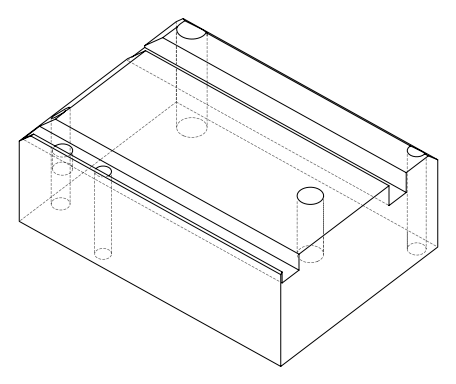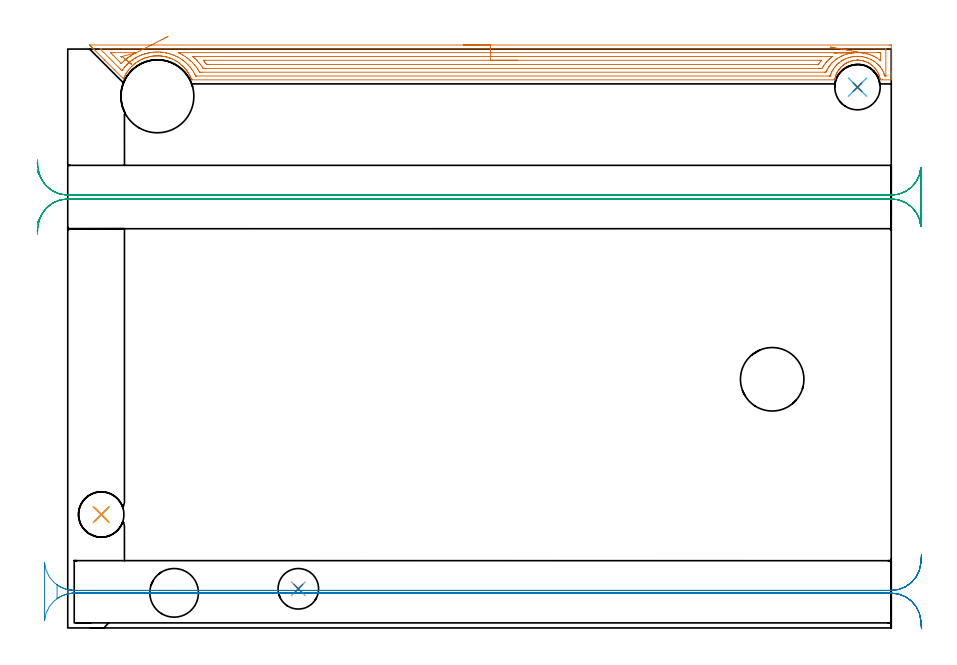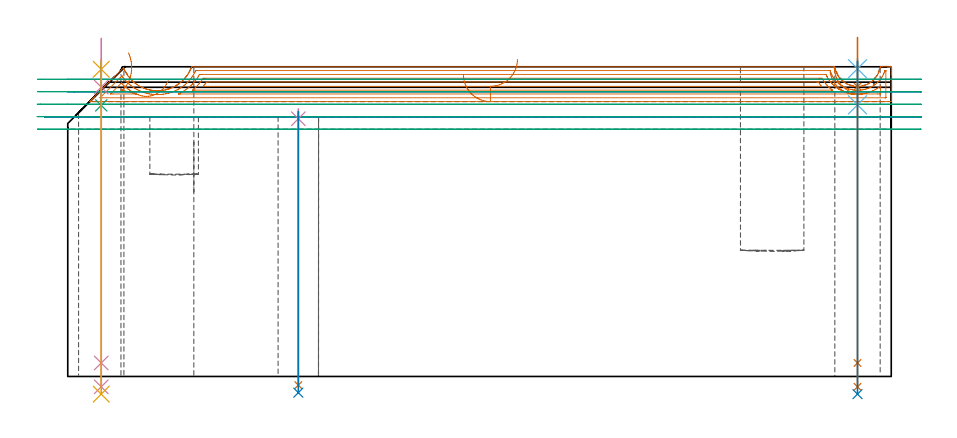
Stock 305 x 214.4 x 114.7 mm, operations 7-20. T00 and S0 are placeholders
(PLAN: 20 operations, 13 tool changes, 41.5 min)
(1 INDEXABLE_INSERT_DRILL_THROUGH_HOLE_FROM_SOLID | STEP1HOLE_3 | NXT0302_025 | 0.48 min | 65636 mm3)
(2 INDEXABLE_INSERT_DRILL_BLIND_HOLE_FROM_SOLID | STEP1POCKET | NXT0302_007 | 0.1 min | 10136 mm3)
(3 INDEXABLE_INSERT_DRILL_BLIND_HOLE_FROM_SOLID_1 | STEP1POCKET_1 | NXT0302_018 | 0.28 min | 29526 mm3)
(4 AREA_MILL | FG_CHAMFER_SURFACE | UGT0205_001 | 8.11 min | 33789 mm3)
(5 AREA_MILL_1 | FG_CHAMFER_SURFACE_1 | UGT0205_001 | 2.48 min | 8227 mm3)
(6 AREA_MILL_2 | FG_CHAMFER_SURFACE_2 | UGT0205_001 | 2.77 min | 11259 mm3)
(7 AREA_MILL_3 | FG_CHAMFER_SURFACE_3 | UGT0205_001 | 11.55 min | 23389 mm3)
(8 MILL_RECTANGULAR_SLOT | SLOT_RECTANGULAR | UGT0201_105 | Follow Part, ap 5.5, ae 75% | 5.39 min | 116654 mm3)
(9 MILL_RECTANGULAR_SLOT_1 | SLOT_RECTANGULAR_1 | UGT0201_105 | Follow Part, ap 5.5, ae 75% | 7.06 min | 161359 mm3)
(10 SPOT_DRILL | STEP1HOLE | NXT0321_9005460120000 | 0.03 min | 17 mm3)
(11 SPOT_DRILL_1 | STEP1HOLE_1 | NXT0321_9005460120000 | 0.03 min | 0 mm3)
(12 SPOT_DRILL_2 | STEP1HOLE_2 | NXT0321_9005460120000 | 0.03 min | 8 mm3)
(13 DRILL_THROUGH_HOLE_INTO_CENTER | STEP1HOLE | NXT0301_065 | 0.41 min | 6651 mm3)
(14 DRILL_TO_ENLARGE_THROUGH_HOLE | STEP1HOLE | UGT0301_041 | 0.42 min | 10338 mm3)
(15 DRILL_BLIND_HOLE_INTO_CENTER | STEP1HOLE_1 | NXT0301_065 | 0.07 min | 330 mm3)
(16 GUN_DRILL_THROUGH_HOLE | STEP1HOLE_1 | UGT0307_007 | 0.62 min | 7997 mm3)
(17 DRILL_TO_ENLARGE_THROUGH_HOLE_1 | STEP1HOLE_1 | UGT0301_291 | 0.49 min | 15237 mm3)
(18 DRILL_BLIND_HOLE_INTO_CENTER_1 | STEP1HOLE_2 | NXT0301_065 | 0.07 min | 877 mm3)
(19 GUN_DRILL_THROUGH_HOLE_1 | STEP1HOLE_2 | UGT0307_007 | 0.63 min | 8049 mm3)
(20 DRILL_TO_ENLARGE_THROUGH_HOLE_2 | STEP1HOLE_2 | UGT0301_291 | 0.49 min | 16195 mm3)
(TOOL NXT0302_025 | Index. Insert Drill 27mm [880-D2700L32-05] | D27 PA176 FL135 Z2)
(TOOL NXT0302_007 | Index. Insert Drill 18mm [880-D1800L25-05] | D18 PA176 FL90 Z2)
(TOOL NXT0302_018 | Index. Insert Drill 23.5mm [880-D2350L25-03] | D23.5 PA176 FL71 Z2)
(TOOL UGT0205_001 | Chamfer Mill 20 x 3 x 45 deg. | D20 FL50 Z2)
(TOOL UGT0201_105 | End Mill 22 mm | D22 FL25 Z2)
(TOOL NXT0321_9005460120000 | NC Spot Drill, 142deg, 12mm, Carbide, Uncoated | D12 PA142 FL30 Z2)
(TOOL NXT0301_065 | Carbide Drill 9.4mm [860.1-0940-075A1-MM 2214] | D9.4 PA140 FL98 Z2)
(TOOL UGT0301_041 | Twist Drill 15 mm | D15 PA118 FL114 Z2)
(TOOL UGT0307_007 | Gun Drill 10 mm | D10 PA130 FL24 Z1)
(TOOL UGT0301_291 | Twist Drill 16.8 mm | D16.8 PA118 FL125 Z2)
(OP 7 AREA_MILL_3)
G17 G21 G94 G90
T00 M6
G54
G17 G0 G90 X146.55 Y215.9 S1061 M3
G43 Z124.7 H0
Z111.8
G94 G1 X146.588 Z110.928 F250.
X146.702 Z110.064
X146.891 Z109.212
X147.153 Z108.38
X147.487 Z107.574
X147.89 Z106.8
X148.358 Z106.064
X148.89 Z105.372
X149.479 Z104.729
X150.122 Z104.14
X150.814 Z103.608
X151.55 Z103.14
X152.324 Z102.737
X153.13 Z102.403
X153.962 Z102.141
X154.814 Z101.952
X155.678 Z101.838
X156.55 Z101.8
X304.383
X304.937 Y215.894 Z101.803
X304.99 Y215.892 Z101.806
X305. Y215.833 Z101.864
Y205.957 Z111.737
Y205.416 Z112.281
Y205.084 Z112.612
Y204.543 Z113.153
Y204.21 Z113.484
Y203.546 Z114.154
Y203.257 Z114.443
Y203.128 Z114.564
Y203.052 Z114.639
X304.99 Y203.003 Z114.688
X304.83 Y203. Z114.7
X301.704
X300.923 Y203.005 Z114.691
X300.854 Y203.32 Z114.379
X300.82 Y203.503 Z114.197
X300.81 Y203.546 Z114.153
X300.722 Y203.945 Z113.753
X300.641 Y204.21 Z113.486
X300.585 Y204.396 Z113.301
X300.48 Y204.695 Z113.004
X300.43 Y204.836 Z112.863
X300.244 Y205.284 Z112.415
X300.032 Y205.726 Z111.974
X299.828 Y206.106 Z111.594
X299.667 Y206.363 Z111.337
X299.498 Y206.615 Z111.084
X299.223 Y206.987 Z110.713
X298.935 Y207.35 Z110.35
X298.868 Y207.428 Z110.271
X298.798 Y207.505 Z110.194
X298.426 Y207.88 Z109.82
X298.131 Y208.157 Z109.542
X298.042 Y208.24 Z109.459
X297.987 Y208.286 Z109.413
X297.857 Y208.394 Z109.304
X297.508 Y208.658 Z109.04
X297.15 Y208.909 Z108.79
X296.839 Y209.101 Z108.597
X296.523 Y209.284 Z108.414
X296.344 Y209.374 Z108.323
X296.257 Y209.42 Z108.278
X295.813 Y209.618 Z108.08
X295.364 Y209.794 Z107.904
X295.004 Y209.911 Z107.787
X294.919 Y209.938 Z107.759
X294.581 Y210.032 Z107.667
X294.471 Y210.062 Z107.637
X294.213 Y210.122 Z107.578
X294.091 Y210.146 Z107.553
X293.953 Y210.174 Z107.525
X293.664 Y210.211 Z107.482
X293.579 Y210.223 Z107.471
X293.133 Y210.268 Z107.426
X292.771 Y210.287 Z107.403
X292.686 Y210.293 Z107.399
X292.622 Y210.292
X292.578 Z107.4
X292.477 Y210.293 Z107.403
X292.437 Y210.292
X292.41 Z107.404
X292.295 Y210.289 Z107.403
X292.244 Y210.285 Z107.404
X291.793 Y210.264 Z107.435
X291.419 Y210.224 Z107.473
X291.047 Y210.171 Z107.522
X290.985 Y210.158 Z107.534
X290.901 Y210.142 Z107.553
X290.787 Y210.118 Z107.581
X290.732 Y210.105 Z107.594
X290.538 Y210.057 Z107.635
X290.453 Y210.038 Z107.656
X290.008 Y209.916 Z107.778
X289.559 Y209.765 Z107.931
X289.115 Y209.588 Z108.111
X288.988 Y209.527 Z108.172
X288.751 Y209.413 Z108.283
X288.546 Y209.316 Z108.383
X288.48 Y209.284 Z108.415
X288.223 Y209.139 Z108.56
X287.858 Y208.906 Z108.792
X287.772 Y208.851 Z108.847
X287.378 Y208.577 Z109.123
X287.33 Y208.543 Z109.156
X287.143 Y208.394 Z109.304
X286.784 Y208.08 Z109.617
X286.437 Y207.753 Z109.944
X286.206 Y207.505 Z110.195
X286.139 Y207.425 Z110.274
X286.007 Y207.267 Z110.429
X285.923 Y207.167 Z110.531
X285.866 Y207.099 Z110.599
X285.625 Y206.786 Z110.913
X285.558 Y206.699 Z111.001
X285.545 Y206.681 Z111.018
X285.5 Y206.615 Z111.084
X285.36 Y206.394 Z111.306
X285.223 Y206.174 Z111.524
X284.972 Y205.726 Z111.973
X284.95 Y205.68 Z112.019
X284.874 Y205.52 Z112.175
X284.732 Y205.226 Z112.473
X284.652 Y205.059 Z112.639
X284.566 Y204.836 Z112.864
X284.487 Y204.605 Z113.095
X284.414 Y204.393 Z113.306
X284.361 Y204.21 Z113.487
X284.284 Y203.946 Z113.753
X284.231 Y203.721 Z113.979
X284.18 Y203.501 Z114.196
X284.149 Y203.337 Z114.358
X284.124 Y203.215 Z114.48
X284.075 Y203.004 Z114.689
X283.839 Y203. Z114.7
X46.233
X45.89 Y203.006 Z114.691
X45.693 Y203.503 Z114.197
X45.65 Y203.605 Z114.095
X45.505 Y203.946 Z113.753
X45.409 Y204.154 Z113.545
X45.34 Y204.295 Z113.405
X45.24 Y204.496 Z113.203
X45.161 Y204.647 Z113.05
X45.063 Y204.835 Z112.863
X44.807 Y205.284 Z112.416
X44.539 Y205.725 Z111.974
X44.447 Y205.859 Z111.84
X44.378 Y205.957 Z111.739
X44.31 Y206.057 Z111.642
X44.219 Y206.19 Z111.508
X44.149 Y206.285 Z111.413
X44.069 Y206.394 Z111.302
X43.978 Y206.519 Z111.18
X43.907 Y206.615 Z111.084
X43.851 Y206.687 Z111.012
X43.737 Y206.83 Z110.866
X43.624 Y206.976 Z110.723
X43.373 Y207.267 Z110.43
X43.256 Y207.397 Z110.299
X43.161 Y207.504 Z110.194
X42.972 Y207.703 Z109.996
X42.731 Y207.955 Z109.744
X42.568 Y208.114 Z109.586
X42.503 Y208.177 Z109.522
X42.27 Y208.393 Z109.303
X41.839 Y208.77 Z108.929
X41.488 Y209.05 Z108.65
X41.345 Y209.159 Z108.541
X41.18 Y209.284 Z108.415
X40.946 Y209.453 Z108.245
X40.502 Y209.747 Z107.951
X40.427 Y209.794 Z107.904
X40.053 Y210.027 Z107.671
X39.981 Y210.069 Z107.63
X39.798 Y210.174 Z107.525
X39.161 Y210.506 Z107.191
X38.69 Y210.727 Z106.972
X38.268 Y210.908 Z106.79
X37.87 Y211.062 Z106.634
X37.747 Y211.104 Z106.592
X37.574 Y211.164 Z106.534
X37.478 Y211.197 Z106.502
X37.375 Y211.231 Z106.466
X36.93 Y211.367 Z106.33
X36.854 Y211.387 Z106.309
X36.482 Y211.488 Z106.209
X36.408 Y211.504 Z106.191
X36.141 Y211.568 Z106.131
X36.037 Y211.592 Z106.107
X35.59 Y211.681 Z106.018
X35.242 Y211.738 Z105.962
X35.144 Y211.754 Z105.946
X34.697 Y211.81 Z105.885
X34.621 Y211.817 Z105.877
X34.251 Y211.853 Z105.843
X34.067 Y211.865 Z105.832
X33.804 Y211.879 Z105.813
X33.728 Y211.88 Z105.809
X33.402 Y211.892 Z105.805
X33.358 Z105.802
X33.309 Y211.891 Z105.801
X33.05 Y211.889 Z105.802
X32.912 Y211.888
X32.835 Y211.885 Z105.803
X32.604 Y211.878 Z105.817
X32.465 Y211.873 Z105.823
X32.019 Y211.841 Z105.854
X31.941 Y211.832 Z105.861
X31.656 Y211.805 Z105.894
X31.572 Y211.796 Z105.903
X31.126 Y211.735 Z105.963
X31.048 Y211.721 Z105.977
X30.679 Y211.657 Z106.041
X30.426 Y211.605 Z106.094
X30.234 Y211.564 Z106.134
X29.786 Y211.455 Z106.244
X29.341 Y211.33 Z106.368
X29.261 Y211.305 Z106.393
X28.934 Y211.201 Z106.497
X28.528 Y211.063 Z106.634
X28.448 Y211.031 Z106.665
X28.368 Y210.998 Z106.696
X28.164 Y210.918 Z106.782
X28.133 Y210.905 Z106.794
X28. Y210.85 Z106.847
X27.922 Y210.816 Z106.881
X27.555 Y210.657 Z107.042
X27.475 Y210.619 Z107.081
X27.107 Y210.438 Z107.258
X26.663 Y210.209 Z107.49
X26.183 Y209.926 Z107.774
X25.77 Y209.665 Z108.034
X25.385 Y209.398 Z108.302
X25.222 Y209.284 Z108.415
X24.877 Y209.024 Z108.675
X24.795 Y208.956 Z108.742
X24.5 Y208.714 Z108.985
X24.413 Y208.64 Z109.06
X24.13 Y208.395 Z109.305
X23.985 Y208.261 Z109.438
X23.902 Y208.179 Z109.52
X23.606 Y207.888 Z109.812
X23.237 Y207.505 Z110.194
X23.092 Y207.346 Z110.354
X22.497 Y206.615 Z111.084
X22.413 Y206.504 Z111.194
X22.199 Y206.221 Z111.478
X22.022 Y205.957 Z111.741
X21.867 Y205.725 Z111.973
X21.74 Y205.52 Z112.178
X21.593 Y205.283 Z112.416
X21.52 Y205.158 Z112.542
X21.334 Y204.836 Z112.864
X21.307 Y204.785 Z112.915
X21.284 Y204.737 Z112.962
X21.088 Y204.33 Z113.368
X21.031 Y204.21 Z113.485
X20.924 Y203.991 Z113.707
X20.902 Y203.946 Z113.752
X20.648 Y203.371 Z114.328
X20.639 Y203.365 Z114.335
X20.636 Y203.363 Z114.336
X17.169 Y206.83 Z110.868
X13.676 Y210.323 Z107.376
X9.745 Y214.253 Z103.443
X9.61 Y214.389 Z103.309
X9.449 Y214.55 Z103.147
X9.308 Y214.69 Z103.006
X9.163 Y214.836 Z102.862
X9.021 Y214.977 Z102.72
X8.871 Y215.126 Z102.569
X8.717 Y215.282 Z102.416
X8.594 Y215.404 Z102.293
X8.434 Y215.563 Z102.132
X8.27 Y215.729 Z101.969
X8.165 Y215.833 Z101.862
X8.11 Y215.889 Z101.803
X8.192 Y215.896 Z101.8
X8.23 Y215.899 Z101.801
X156.55 Y215.9 Z101.8
Y214.486 Z103.214
X302.806 Y214.485 Z103.215
X302.947 Y214.484 Z103.216
X302.981 Y214.481 Z103.219
X302.99 Y214.479 Z103.221
X302.994 Y214.47 Z103.23
X302.997 Y214.44 Z103.26
X303. Y214.296 Z103.404
Y204.69 Z113.01
X302.997 Y204.558 Z113.142
X302.993 Y204.453 Z113.247
X302.99 Y204.425 Z113.275
X302.979 Y204.421 Z113.279
X302.939 Y204.419 Z113.281
X302.768 Y204.417 Z113.283
X302.683 Y204.419 Z113.281
X302.647 Y204.421 Z113.279
X302.597 Y204.516 Z113.184
X302.394 Y205.084 Z112.616
X302.278 Y205.395 Z112.305
X302.023 Y205.957 Z111.743
X301.704 Y206.586 Z111.114
X301.553 Y206.83 Z110.87
X301.303 Y207.221 Z110.479
X300.944 Y207.703 Z109.997
X300.887 Y207.778 Z109.922
X300.81 Y207.874 Z109.826
X300.479 Y208.258 Z109.442
X300.166 Y208.577 Z109.123
X299.917 Y208.823 Z108.877
X299.585 Y209.129 Z108.571
X299.188 Y209.45 Z108.25
X299.024 Y209.576 Z108.124
X298.535 Y209.928 Z107.772
X298.131 Y210.174 Z107.526
X297.872 Y210.323 Z107.377
X297.461 Y210.542 Z107.158
X297.237 Y210.647 Z107.053
X296.64 Y210.907 Z106.793
X296.344 Y211.02 Z106.68
X295.827 Y211.197 Z106.503
X295.451 Y211.306 Z106.394
X295.295 Y211.349 Z106.351
X294.558 Y211.516 Z106.184
X294.167 Y211.579 Z106.121
X293.664 Y211.639 Z106.061
X293.261 Y211.676 Z106.024
X292.771 Y211.703 Z105.997
X292.256 Y211.7 Z106.
X291.878 Y211.681 Z106.019
X291.416 Y211.648 Z106.052
X290.985 Y211.6 Z106.1
X290.623 Y211.55 Z106.15
X290.091 Y211.438 Z106.262
X289.891 Y211.392 Z106.308
X289.198 Y211.211 Z106.489
X289.187 Y211.208 Z106.492
X289.153 Y211.197 Z106.503
X288.439 Y210.935 Z106.765
X288.305 Y210.882 Z106.818
X287.909 Y210.71 Z106.99
X287.412 Y210.476 Z107.224
X287.309 Y210.424 Z107.276
X287.125 Y210.323 Z107.377
X286.751 Y210.096 Z107.604
X286.518 Y209.949 Z107.751
X286.217 Y209.744 Z107.956
X285.802 Y209.45 Z108.25
X285.703 Y209.374 Z108.326
X285.625 Y209.311 Z108.389
X285.232 Y208.961 Z108.739
X284.815 Y208.577 Z109.123
X284.773 Y208.536 Z109.164
X284.732 Y208.492 Z109.208
X284.362 Y208.065 Z109.635
X284.061 Y207.703 Z109.997
X283.963 Y207.581 Z110.119
X283.839 Y207.417 Z110.283
X283.602 Y207.061 Z110.639
X283.457 Y206.83 Z110.87
X283.271 Y206.512 Z111.188
X282.971 Y205.957 Z111.743
X282.963 Y205.94 Z111.76
X282.945 Y205.904 Z111.796
X282.693 Y205.33 Z112.37
X282.603 Y205.084 Z112.616
X282.461 Y204.684 Z113.016
X282.375 Y204.437 Z113.263
X282.366 Y204.421 Z113.279
X282.35 Y204.419 Z113.281
X282.309 Y204.416 Z113.284
X282.223 Y204.415 Z113.285
X282.052 Y204.414 Z113.286
X47.811 Y204.415 Z113.285
X47.469 Y204.417 Z113.283
X47.427 Y204.419 Z113.281
X47.412 Y204.42 Z113.28
X47.345 Y204.542 Z113.158
X47.065 Y205.084 Z112.616
X47. Y205.207 Z112.493
X46.564 Y205.957 Z111.743
X46.233 Y206.485 Z111.215
X45.991 Y206.83 Z110.87
X45.72 Y207.201 Z110.499
X45.34 Y207.703 Z109.997
X45.338 Y207.706 Z109.994
X44.545 Y208.577 Z109.123
X44.447 Y208.68 Z109.02
X44.049 Y209.065 Z108.635
X43.63 Y209.45 Z108.25
X43.554 Y209.517 Z108.183
X43.085 Y209.908 Z107.792
X42.66 Y210.231 Z107.469
X42.531 Y210.323 Z107.377
X41.767 Y210.836 Z106.864
X41.175 Y211.197 Z106.503
X40.874 Y211.364 Z106.336
X40.497 Y211.565 Z106.135
X39.981 Y211.812 Z105.888
X39.405 Y212.07 Z105.63
X39.087 Y212.2 Z105.5
X38.865 Y212.287 Z105.413
X38.194 Y212.515 Z105.185
X37.533 Y212.716 Z104.984
X37.301 Y212.78 Z104.92
X37.227 Y212.799 Z104.901
X36.624 Y212.943 Z104.757
X36.408 Y212.987 Z104.713
X36.352 Y212.997 Z104.703
X35.514 Y213.137 Z104.563
X35.285 Y213.167 Z104.533
X34.621 Y213.24 Z104.46
X34.292 Y213.265 Z104.435
X33.728 Y213.293 Z104.407
X33.36 Y213.302 Z104.398
X32.835 Y213.299 Z104.401
X32.485 Y213.285 Z104.415
X31.941 Y213.252 Z104.448
X31.65 Y213.228 Z104.472
X31.048 Y213.158 Z104.542
X30.855 Y213.132 Z104.568
X30.155 Y213.019 Z104.681
X30.089 Y213.007 Z104.693
X29.776 Y212.943 Z104.757
X29.36 Y212.847 Z104.853
X29.316 Y212.836 Z104.864
X29.261 Y212.822 Z104.878
X28.661 Y212.657 Z105.043
X28.533 Y212.621 Z105.079
X28.368 Y212.569 Z105.131
X27.988 Y212.442 Z105.258
X27.475 Y212.261 Z105.439
X27.334 Y212.208 Z105.492
X26.99 Y212.07 Z105.63
X26.706 Y211.948 Z105.752
X26.655 Y211.926 Z105.774
X26.582 Y211.892 Z105.808
X26.107 Y211.661 Z106.039
X25.688 Y211.452 Z106.248
X25.519 Y211.362 Z106.338
X25.221 Y211.197 Z106.503
X24.954 Y211.041 Z106.659
X24.893 Y211.005 Z106.695
X24.795 Y210.943 Z106.757
X24.414 Y210.696 Z107.004
X23.902 Y210.35 Z107.35
X23.886 Y210.339 Z107.361
X23.865 Y210.323 Z107.377
X23.385 Y209.955 Z107.745
X23.009 Y209.654 Z108.046
X22.897 Y209.559 Z108.141
X22.772 Y209.45 Z108.25
X22.431 Y209.141 Z108.559
X22.115 Y208.842 Z108.858
X21.982 Y208.708 Z108.992
X21.855 Y208.577 Z109.123
X21.552 Y208.254 Z109.446
X21.222 Y207.881 Z109.819
X21.141 Y207.783 Z109.917
X21.077 Y207.703 Z109.997
X20.751 Y207.291 Z110.409
X20.398 Y206.83 Z110.87
X20.369 Y206.791 Z110.909
X20.26 Y206.634 Z111.066
X20.177 Y206.517 Z111.183
X20.079 Y206.381 Z111.319
X20.064 Y206.394 Z111.306
X19.973 Y206.481 Z111.219
X19.62 Y206.83 Z110.87
X19.436 Y207.014 Z110.686
X12.29 Y214.16 Z103.54
X12.017 Y214.438 Z103.262
X11.99 Y214.469 Z103.231
X11.984 Y214.48 Z103.22
X11.994 Y214.481 Z103.219
X12.091 Y214.484 Z103.216
X12.29 Y214.485 Z103.215
X12.498 Y214.486 Z103.214
X156.55
Y213.072 Z104.628
X291.089 Y213.071 Z104.629
X291.216 Y213.068 Z104.632
X291.238 Y213.067 Z104.633
X290.898 Y213.027 Z104.673
X290.232 Y212.943 Z104.757
X290.112 Y212.923 Z104.777
X290.091 Y212.919 Z104.781
X289.383 Y212.762 Z104.938
X289.198 Y212.719 Z104.981
X288.678 Y212.578 Z105.122
X288.305 Y212.47 Z105.23
X288.003 Y212.365 Z105.335
X287.412 Y212.154 Z105.546
X287.35 Y212.13 Z105.57
X287.206 Y212.07 Z105.63
X286.736 Y211.857 Z105.843
X286.518 Y211.755 Z105.945
X286.137 Y211.569 Z106.131
X285.625 Y211.282 Z106.418
X285.57 Y211.25 Z106.45
X285.484 Y211.197 Z106.503
X285.034 Y210.901 Z106.799
X284.732 Y210.696 Z107.004
X284.513 Y210.537 Z107.163
X284.229 Y210.323 Z107.377
X284.016 Y210.15 Z107.55
X283.839 Y209.998 Z107.702
X283.549 Y209.733 Z107.967
X283.248 Y209.45 Z108.25
X283.098 Y209.3 Z108.4
X282.945 Y209.138 Z108.562
X282.682 Y208.834 Z108.866
X282.465 Y208.577 Z109.123
X282.283 Y208.351 Z109.349
X282.052 Y208.052 Z109.648
X281.909 Y207.844 Z109.856
X281.818 Y207.703 Z109.997
X281.569 Y207.303 Z110.397
X281.299 Y206.83 Z110.87
X281.25 Y206.741 Z110.959
X281.159 Y206.568 Z111.132
X280.956 Y206.155 Z111.545
X280.857 Y205.957 Z111.743
X280.784 Y205.835 Z111.865
X280.528 Y205.831 Z111.869
X280.396 Y205.829 Z111.871
X49.806
X49.04 Y205.833 Z111.867
X48.913 Y205.836 Z111.864
X48.803 Y205.849 Z111.851
X48.738 Y205.957 Z111.743
X48.5 Y206.361 Z111.339
X48.206 Y206.83 Z110.87
X48.02 Y207.121 Z110.579
X47.604 Y207.703 Z109.997
X47.127 Y208.328 Z109.372
X46.912 Y208.577 Z109.123
X46.233 Y209.337 Z108.363
X46.123 Y209.45 Z108.25
X45.73 Y209.835 Z107.865
X45.34 Y210.199 Z107.501
X45.196 Y210.323 Z107.377
X44.447 Y210.94 Z106.76
X44.115 Y211.197 Z106.503
X43.554 Y211.585 Z106.115
X42.813 Y212.07 Z105.63
X42.66 Y212.165 Z105.535
X42.409 Y212.316 Z105.384
X41.767 Y212.654 Z105.046
X40.959 Y213.064 Z104.636
X41.067 Y213.067 Z104.633
X41.242 Y213.07 Z104.63
X41.504 Y213.071 Z104.629
X41.636 Y213.072 Z104.628
X156.55
Y211.657 Z106.043
X282.945
X283.027 Y211.656 Z106.044
X283.136 Y211.654 Z106.046
X283.229 Y211.65 Z106.05
X282.812 Y211.327 Z106.373
X282.65 Y211.197 Z106.503
X282.331 Y210.924 Z106.776
X282.052 Y210.681 Z107.019
X281.864 Y210.507 Z107.193
X281.674 Y210.323 Z107.377
X281.42 Y210.068 Z107.632
X281.159 Y209.786 Z107.914
X281. Y209.605 Z108.095
X280.87 Y209.45 Z108.25
X280.603 Y209.12 Z108.58
X280.265 Y208.692 Z109.008
X280.218 Y208.624 Z109.076
X280.186 Y208.577 Z109.123
X279.873 Y208.088 Z109.612
X279.639 Y207.703 Z109.997
X279.541 Y207.539 Z110.161
X279.372 Y207.25 Z110.45
X278.947 Y207.246 Z110.454
X278.479 Y207.244 Z110.456
X278.057 Y207.243 Z110.457
X51.171
X50.7 Y207.244 Z110.456
X50.273 Y207.247 Z110.453
X50.151 Y207.25 Z110.45
X50.076 Y207.36 Z110.34
X49.921 Y207.592 Z110.108
X49.847 Y207.703 Z109.997
X49.806 Y207.765 Z109.935
X49.21 Y208.577 Z109.123
X48.913 Y208.964 Z108.736
X48.497 Y209.45 Z108.25
X48.02 Y209.981 Z107.719
X47.694 Y210.323 Z107.377
X47.127 Y210.87 Z106.83
X46.768 Y211.197 Z106.503
X46.233 Y211.652 Z106.048
Y211.655 Z106.045
X46.656 Y211.657 Z106.043
X47.127
X156.55
Y210.243 Z107.457
X278.562 Y210.242 Z107.458
X279.156 Y210.236 Z107.464
X278.91 Y209.902 Z107.798
X278.479 Y209.328 Z108.372
X278.174 Y208.875 Z108.825
X278.104 Y208.772 Z108.928
X278.057 Y208.707 Z108.993
X278.03 Y208.672 Z109.028
X277.99 Y208.664 Z109.036
X277.586 Y208.658 Z109.042
X277.503 Y208.657 Z109.043
X52.404
X51.593 Y208.663 Z109.037
X51.504 Y208.664 Z109.036
X51.306 Y208.815 Z108.885
X51.164 Y208.996 Z108.704
X50.822 Y209.45 Z108.25
X50.7 Y209.609 Z108.091
X50.281 Y210.118 Z107.582
X50.184 Y210.236 Z107.464
X50.782 Y210.243 Z107.457
X156.55
X157.422 Z107.495
X158.286 Z107.609
X159.138 Z107.798
X159.97 Z108.06
X160.776 Z108.394
X161.55 Z108.797
X162.286 Z109.265
X162.978 Z109.796
X163.621 Z110.386
X164.21 Z111.029
X164.742 Z111.721
X165.21 Z112.457
X165.613 Z113.231
X165.947 Z114.037
X166.209 Z114.869
X166.398 Z115.72
X166.512 Z116.585
X166.55 Z117.457
G0 Z124.7
X37.216 Y219.105
Z109.587
G1 X36.864 Y218.924 Z108.81
X36.452 Y218.713 Z108.07
X35.984 Y218.473 Z107.374
X35.465 Y218.207 Z106.726
X34.897 Y217.915 Z106.131
X34.285 Y217.601 Z105.595
X33.634 Y217.267 Z105.12
X32.948 Y216.916 Z104.711
X32.233 Y216.549 Z104.371
X31.495 Y216.17 Z104.102
X30.738 Y215.782 Z103.906
X29.97 Y215.388 Z103.785
X29.195 Y214.99 Z103.74
X28.419 Y214.592 Z103.771
X27.649 Y214.197 Z103.878
X26.889 Y213.808 Z104.059
X26.147 Y213.427 Z104.315
X25.428 Y213.058 Z104.642
X25.368 Y213.027 Z104.673
X25.201 Y212.943 Z104.757
X24.931 Y212.81 Z104.89
X24.795 Y212.742 Z104.958
X24.348 Y212.507 Z105.193
X23.902 Y212.256 Z105.444
X23.585 Y212.07 Z105.63
X23.234 Y211.85 Z105.85
X23.009 Y211.704 Z105.996
X22.705 Y211.494 Z106.206
X22.283 Y211.197 Z106.503
X22.187 Y211.126 Z106.574
X22.115 Y211.072 Z106.628
X21.695 Y210.735 Z106.965
X21.222 Y210.348 Z107.352
X21.209 Y210.337 Z107.363
X21.194 Y210.323 Z107.377
X20.75 Y209.911 Z107.789
X20.329 Y209.507 Z108.193
X20.273 Y209.45 Z108.25
X20.005 Y209.177 Z108.523
X19.875 Y209.048 Z108.652
X19.868 Y209.043 Z108.657
X19.859 Y209.048 Z108.652
X19.829 Y209.073 Z108.627
X19.772 Y209.127 Z108.573
X19.663 Y209.236 Z108.464
X16.756 Y212.143 Z105.557
X15.959 Y212.943 Z104.757
X15.863 Y213.044 Z104.656
X15.856 Y213.066 Z104.634
X16.756 Y213.071 Z104.629
X24.927
X25.189 Y213.068 Z104.632
X25.363 Y213.064 Z104.636
X25.428 Y213.058 Z104.642
X20.147 Y211.651 Z106.049
X20.143 Y211.645 Z106.055
X20.104 Y211.61 Z106.09
X19.997 Y211.521 Z106.179
X19.912 Y211.455 Z106.245
X19.843 Y211.518 Z106.182
X19.752 Y211.608 Z106.092
X19.723 Y211.651 Z106.049
X19.799 Y211.654 Z106.046
X19.859 Y211.656 Z106.044
X19.987 Y211.657 Z106.043
X20.034
X20.109 Y211.655 Z106.045
X20.145 Y211.652 Z106.048
X20.147 Y211.651 Z106.049
X20.693 Y211.193 Z106.552
X21.204 Y210.766 Z107.115
X21.676 Y210.371 Z107.734
X22.104 Y210.013 Z108.404
X22.486 Y209.693 Z109.12
X22.818 Y209.415 Z109.877
X23.099 Y209.18 Z110.669
X23.326 Y208.99 Z111.49
X23.497 Y208.847 Z112.333
X23.611 Y208.752 Z113.193
X23.667 Y208.705 Z114.062
X23.664 Y208.707 Z114.935
X23.604 Y208.757 Z115.803
X23.485 Y208.856 Z116.662
X23.31 Y209.003 Z117.504
X23.079 Y209.196 Z118.323
X22.794 Y209.435 Z119.112
X22.458 Y209.716 Z119.866
G0 Z124.7
X283.9 Y212.953
Z114.748
G1 X283.928 Z113.876
X284.032 Y212.954 Z113.01
X284.211 Y212.956 Z112.156
X284.463 Y212.959 Z111.321
X284.788 Y212.963 Z110.511
X285.181 Y212.968 Z109.733
X285.642 Y212.973 Z108.992
X286.164 Y212.979 Z108.293
X286.746 Y212.986 Z107.643
X287.382 Y212.993 Z107.046
X288.068 Y213.001 Z106.507
X288.798 Y213.01 Z106.03
X289.567 Y213.019 Z105.618
X290.369 Y213.028 Z105.275
X291.198 Y213.038 Z105.003
X292.048 Y213.048 Z104.804
X292.911 Y213.058 Z104.68
X293.782 Y213.068 Z104.632
X294.012 Y213.071 Z104.629
X294.196
X300.048
X300.81 Y213.069 Z104.631
X300.937 Y213.067 Z104.633
X300.978 Y213.065 Z104.635
X300.99 Y213.035 Z104.665
X300.994 Y212.943 Z104.757
X300.999 Y212.759 Z104.941
Y210.231 Z107.469
X300.998 Y210.184 Z107.516
X300.996 Y210.162 Z107.538
X300.995
X300.963 Y210.174 Z107.526
X300.775 Y210.323 Z107.377
X299.917 Y210.942 Z106.758
X299.512 Y211.197 Z106.503
X299.024 Y211.479 Z106.221
X298.407 Y211.8 Z105.9
X298.131 Y211.922 Z105.778
X297.785 Y212.07 Z105.63
X297.237 Y212.285 Z105.415
X296.897 Y212.403 Z105.297
X296.344 Y212.572 Z105.128
X296.035 Y212.66 Z105.04
X295.64 Y212.758 Z104.942
X295.451 Y212.799 Z104.901
X294.739 Y212.943 Z104.757
X294.558 Y212.972 Z104.728
X294.523 Y212.977 Z104.723
X294.287 Y213.005 Z104.695
X293.99 Y213.04 Z104.66
X293.811 Y213.063 Z104.637
X293.782 Y213.068 Z104.632
X292.932 Y213.225 Z104.514
X292.075 Y213.383 Z104.471
X291.218 Y213.542 Z104.504
X290.367 Y213.699 Z104.614
X289.529 Y213.854 Z104.798
X288.709 Y214.006 Z105.056
X287.915 Y214.152 Z105.386
X287.152 Y214.294 Z105.784
X286.426 Y214.428 Z106.249
X285.743 Y214.554 Z106.777
X285.107 Y214.671 Z107.363
X284.524 Y214.779 Z108.003
X283.998 Y214.876 Z108.692
X283.534 Y214.962 Z109.425
X283.134 Y215.036 Z110.197
X282.801 Y215.098 Z111.001
X282.539 Y215.146 Z111.832
X282.349 Y215.181 Z112.683
G0 Z124.7
M5
M2
(OP 8 MILL_RECTANGULAR_SLOT)
G17 G21 G94 G90
T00 M6
G54
G17 G0 G90 X316.191 Y27.08 S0 M3
G43 Z124.788 H0
Z110.05
G94 G1 X315.97 Y24.088 F250.
G2 X305. Y13.9 R11. F500.
G1 X2.4
G2 X-0.1 Y14.188 R11.
G1 Y12.612
G2 X2.4 Y12.9 R11.
G1 X305.
G2 X315.968 Y2.739 R11.
G1 X316.197 Y-0.252 F250.
G0 X316.191 Y27.08 Z105.4
G1 X315.97 Y24.088
G2 X305. Y13.9 R11. F500.
G1 X2.4
G2 X-0.1 Y14.188 R11.
G1 Y12.612
G2 X2.4 Y12.9 R11.
G1 X305.
G2 X315.97 Y2.712 R11.
G1 X316.191 Y-0.28 F250.
G0 Y27.08 Z100.75
G1 X315.97 Y24.088
G2 X305. Y13.9 R11. F500.
G1 X2.4
G2 X-3.95 Y15.918 R11.
G1 Y10.882
G2 X2.4 Y12.9 R11.
G1 X305.
G2 X315.97 Y2.712 R11.
G1 X316.191 Y-0.28 F250.
G0 Y27.08 Z96.1
G1 X315.97 Y24.088
G2 X305. Y13.9 R11. F500.
G1 X2.4
G2 X-8.568 Y24.058 R11.
G1 X-8.598
X-8.597 Y2.746
X-8.567
G2 X2.4 Y12.9 R11.
G1 X305.
G2 X315.97 Y2.712 R11.
G1 X316.191 Y-0.28 F250.
G0 Z124.788
M5
M2
(OP 9 MILL_RECTANGULAR_SLOT_1)
G17 G21 G94 G90
T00 M6
G54
G17 G0 G90 X-11.162 Y150.228 S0 M3
G43 Z124.788 H0
Z110.08
G94 G1 X-9.798 Y152.9 F250.
G2 X0. Y158.9 R11. F500.
G1 X305.
G2 X315.97 Y148.712 R11.
G1 X316.
Y170.488
X315.97
G2 X305. Y160.3 R11.
G1 X0.
G2 X-9.798 Y166.3 R11.
G1 X-11.162 Y168.972 F250.
G0 Y150.228 Z105.46
G1 X-9.798 Y152.9
G2 X0. Y158.9 R11. F500.
G1 X305.
G2 X315.97 Y148.712 R11.
G1 X316.
Y170.488
X315.97
G2 X305. Y160.3 R11.
G1 X0.
G2 X-9.798 Y166.3 R11.
G1 X-11.162 Y168.972 F250.
G0 X-11.304 Y149.388 Z100.84
G1 X-10.144 Y152.155
G2 X0. Y158.9 R11. F500.
G1 X305.
G2 X315.97 Y148.712 R11.
G1 X316.
Y170.488
X315.97
G2 X305. Y160.3 R11.
G1 X0.
G2 X-10.143 Y167.044 R11.
G1 X-11.304 Y169.811 F250.
G0 X-11.359 Y146.911 Z96.22
G1 X-10.823 Y149.863
G2 X0. Y158.9 R11. F500.
G1 X305.
G2 X315.97 Y148.712 R11.
G1 X316.
Y170.488
X315.97
G2 X305. Y160.3 R11.
G1 X0.
G2 X-10.826 Y169.352 R11.
G1 X-11.357 Y172.304 F250.
G0 X-11.191 Y145.72 Z91.6
G1 X-10.97 Y148.712
G2 X0. Y158.9 R11. F500.
G1 X305.
G2 X315.97 Y148.712 R11.
G1 X316.
Y170.488
X315.97
G2 X305. Y160.3 R11.
G1 X0.
G2 X-10.97 Y170.488 R11.
G1 X-11.191 Y173.48 F250.
G0 Z124.788
M5
M2
(OP 10 SPOT_DRILL)
G17 G21 G94 G90
T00 M6
G54
G17 G0 G90 X85.4 Y14.5 S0 M3
G43 Z124.7 H0
G94 G81 G98 Z95.454 F250. R99.1
G80
M5
M2
(OP 11 SPOT_DRILL_1)
G17 G21 G94 G90
T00 M6
G54
G17 G0 G90 X12.4 Y42. S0 M3
G43 Z124.7 H0
G94 G81 G98 Z113.777 F250. R117.5
G80
M5
M2
(OP 12 SPOT_DRILL_2)
G17 G21 G94 G90
T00 M6
G54
G17 G0 G90 X292.5 Y200.3 S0 M3
G43 Z124.7 H0
G94 G81 G98 Z113.968 F250. R117.7
G80
M5
M2
(OP 13 DRILL_THROUGH_HOLE_INTO_CENTER)
G17 G21 G94 G90
T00 M6
G54
G17 G0 G90 X85.4 Y14.5 S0 M3
G43 Z124.7 H1
G94 G73 G98 Z-3.211 F250. Q9.028 R98.1
G80
M5
M2
(OP 14 DRILL_TO_ENLARGE_THROUGH_HOLE)
G17 G21 G94 G90
T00 M6
G54
G17 G0 G90 X85.4 Y14.5 S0 M3
G43 Z124.7 H0
G94 G73 G98 Z-6.006 F250. Q14.587 R98.1
G80
M5
M2
(OP 15 DRILL_BLIND_HOLE_INTO_CENTER)
G17 G21 G94 G90
T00 M6
G54
G17 G0 G90 X12.4 Y42. S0 M3
G43 Z124.7 H1
G94 G81 G98 Z100.4 F250. R116.5
G80
M5
M2
(OP 16 GUN_DRILL_THROUGH_HOLE)
G17 G21 G94 G90
T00 M6
G54
G17 G0 G90 X12.4 Y42. M8
G43 Z125.21 H0
S716 M3
G94 G1 Z107.168 F125. M26
G4 X.084
Z5. F250.
G4 X.084
Z-3.832 F125.
G4 X.084
M5
M9
G0 Z125.21
M2
(OP 17 DRILL_TO_ENLARGE_THROUGH_HOLE_1)
G17 G21 G94 G90
T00 M6
G54
G17 G0 G90 X12.4 Y42. S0 M3
G43 Z124.7 H0
G94 G73 G98 Z-6.547 F250. Q15.131 R116.5
G80
M5
M2
(OP 18 DRILL_BLIND_HOLE_INTO_CENTER_1)
G17 G21 G94 G90
T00 M6
G54
G17 G0 G90 X292.5 Y200.3 S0 M3
G43 Z124.7 H1
G94 G81 G98 Z100.6 F250. R116.7
G80
M5
M2
(OP 19 GUN_DRILL_THROUGH_HOLE_1)
G17 G21 G94 G90
T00 M6
G54
G17 G0 G90 X292.5 Y200.3 M8
G43 Z125.538 H0
S716 M3
G94 G1 Z107.368 F125. M26
G4 X.084
Z5. F250.
G4 X.084
Z-3.832 F125.
G4 X.084
M5
M9
G0 Z125.538
M2
(OP 20 DRILL_TO_ENLARGE_THROUGH_HOLE_2)
G17 G21 G94 G90
T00 M6
G54
G17 G0 G90 X292.5 Y200.3 S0 M3
G43 Z124.7 H0
G94 G73 G98 Z-6.547 F250. Q15.156 R116.7
G80
M5
M2
